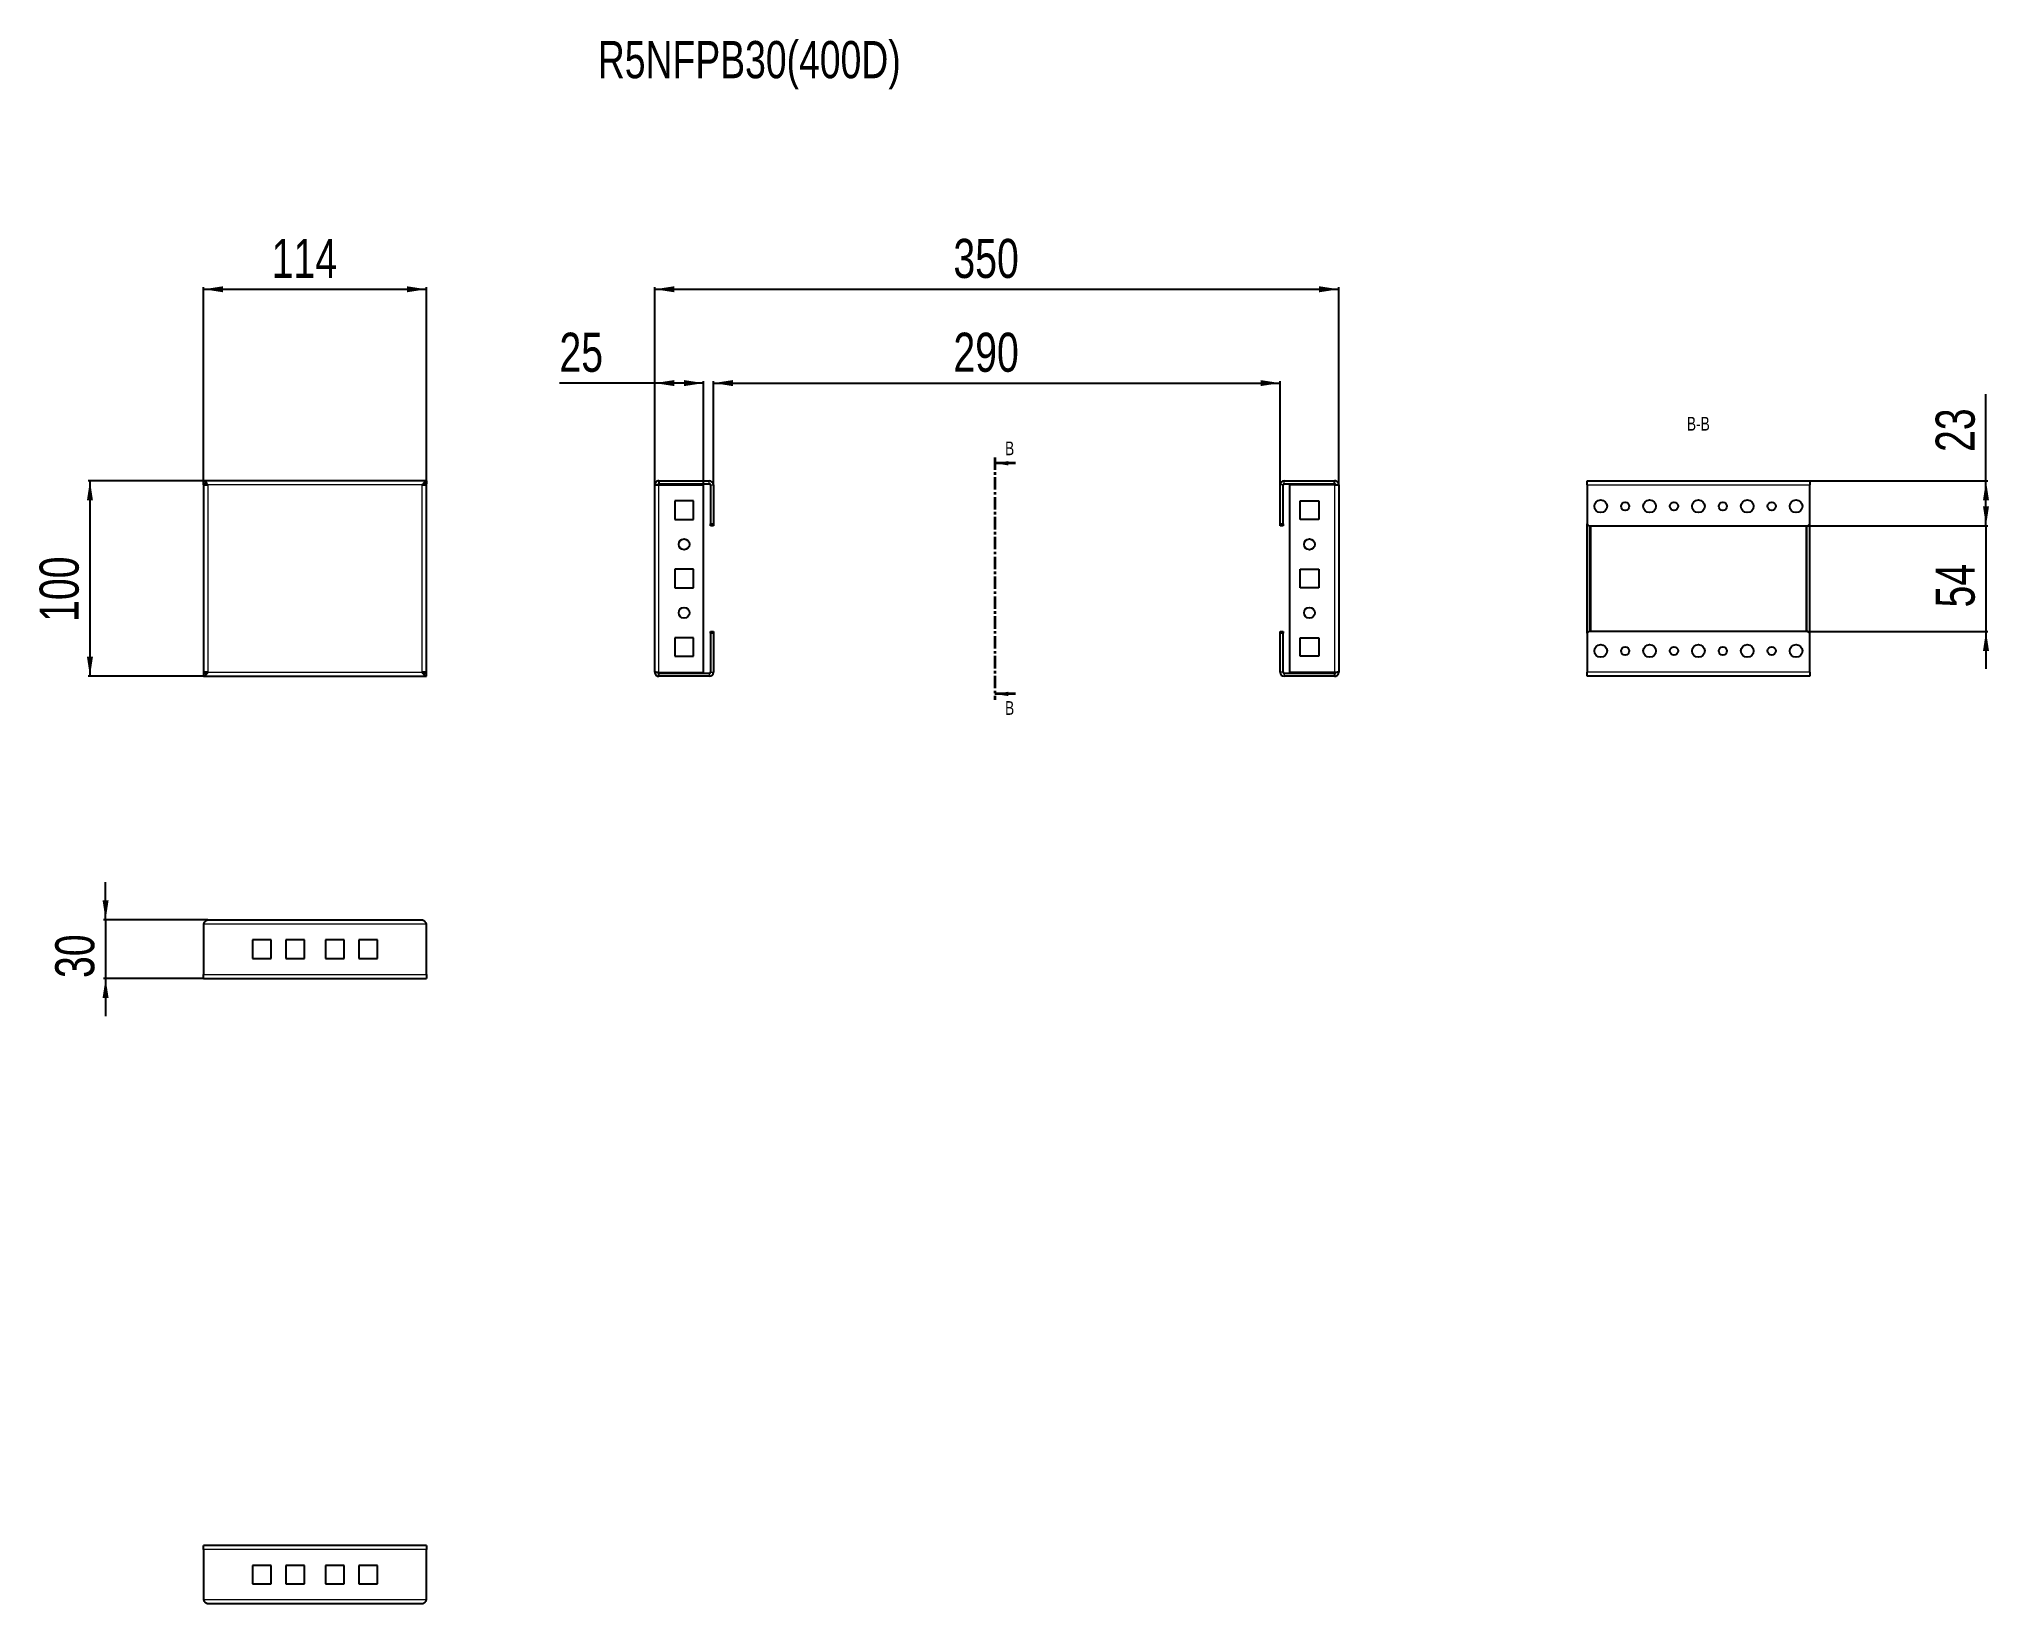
# Model space of a CAD drawing. Header units: millimetres. Extents: x 36 to 1034, y -242 to 559.
import ezdxf

# ---------------------------------------------------------------- set-up
doc = ezdxf.new("R2010")
doc.units = ezdxf.units.MM
doc.linetypes.add('CENTER', pattern=[10.16, 6.35, -1.27, 1.27, -1.27])
doc.layers.add('FORMAT', color=7, linetype='Continuous')
doc.styles.add('SLDTEXTSTYLE0', font='TXT', dxfattribs={"width": 0.75})
doc.dimstyles.new('SLDDIMSTYLE0', dxfattribs={"dimtxt": 20, "dimasz": 10, "dimexe": 0, "dimexo": 0.0625, "dimgap": 5, "dimtad": 2, "dimdec": 1, "dimrnd": 1e-09, "dimzin": 12, "dimdsep": 46, "dimtxsty": 'SLDTEXTSTYLE0', "dimsah": 1, "dimcen": 0.09, "dimadec": 0, "dimazin": 3, "dimtfac": 1, "dimtofl": 0, "dimtmove": 0, "dimatfit": 3, "dimfxl": 0, "dimfrac": 2, "dimtolj": 1, "dimtzin": 12, "dimarcsym": 0})
doc.dimstyles.new('SLDDIMSTYLE1', dxfattribs={"dimtxt": 20, "dimasz": 10, "dimexe": 0, "dimexo": 0.0625, "dimgap": 5, "dimtad": 2, "dimdec": 1, "dimrnd": 1e-09, "dimzin": 12, "dimdsep": 46, "dimtxsty": 'SLDTEXTSTYLE0', "dimsah": 1, "dimcen": 0.09, "dimadec": 0, "dimazin": 3, "dimtfac": 1, "dimtmove": 0, "dimatfit": 0, "dimfxl": 0, "dimfrac": 2, "dimtolj": 1, "dimtzin": 12, "dimarcsym": 0})

# ---------------------------------------------------------------- blocks, each defined once
blk = doc.blocks.new('_D')
at = {"layer": 'FORMAT'}
for p, q in [((120.22, 330.58), (120.22, 431.57)), ((120.22, 430.57), (234.22, 430.57)), ((234.22, 330.58), (234.22, 431.57))]:
    blk.add_line(p, q, dxfattribs=at)
for points in [[(120.22, 430.57), (130.22, 429.03), (130.22, 432.11)], [(234.22, 430.57), (224.22, 432.11), (224.22, 429.03)]]:
    blk.add_solid(points, dxfattribs=at)
at = {"layer": 'FORMAT', "insert": (155.05, 456.35), "char_height": 20, "attachment_point": 1, "style": 'SLDTEXTSTYLE0'}
blk.add_mtext('114', dxfattribs=at)
blk = doc.blocks.new('_D_1')
at = {"layer": 'FORMAT'}
for p, q in [((120.21, 332.57), (61.05, 332.57)), ((62.05, 332.57), (62.05, 232.57)), ((120.21, 232.57), (61.05, 232.57))]:
    blk.add_line(p, q, dxfattribs=at)
for points in [[(62.05, 332.57), (60.51, 322.57), (63.59, 322.57)], [(62.05, 232.57), (63.59, 242.57), (60.51, 242.57)]]:
    blk.add_solid(points, dxfattribs=at)
at = {"layer": 'FORMAT', "insert": (36.27, 260.4), "char_height": 20, "attachment_point": 1, "rotation": 90, "style": 'SLDTEXTSTYLE0'}
blk.add_mtext('100', dxfattribs=at)
blk = doc.blocks.new('_D_2')
at = {"layer": 'FORMAT'}
for p, q in [((351.09, 330.48), (351.09, 431.57)), ((351.09, 430.57), (701.09, 430.57)), ((701.09, 330.48), (701.09, 431.57))]:
    blk.add_line(p, q, dxfattribs=at)
for points in [[(351.09, 430.57), (361.09, 429.03), (361.09, 432.11)], [(701.09, 430.57), (691.09, 432.11), (691.09, 429.03)]]:
    blk.add_solid(points, dxfattribs=at)
at = {"layer": 'FORMAT', "insert": (503.92, 456.35), "char_height": 20, "attachment_point": 1, "style": 'SLDTEXTSTYLE0'}
blk.add_mtext('350', dxfattribs=at)
blk = doc.blocks.new('_D_3')
at = {"layer": 'FORMAT'}
for p, q in [((381.09, 330.48), (381.09, 383.57)), ((381.09, 382.57), (671.09, 382.57)), ((671.09, 330.48), (671.09, 383.57))]:
    blk.add_line(p, q, dxfattribs=at)
for points in [[(381.09, 382.57), (391.09, 381.03), (391.09, 384.11)], [(671.09, 382.57), (661.09, 384.11), (661.09, 381.03)]]:
    blk.add_solid(points, dxfattribs=at)
at = {"layer": 'FORMAT', "insert": (503.92, 408.35), "char_height": 20, "attachment_point": 1, "style": 'SLDTEXTSTYLE0'}
blk.add_mtext('290', dxfattribs=at)
blk = doc.blocks.new('_D_4')
at = {"layer": 'FORMAT'}
for p, q in [((351.09, 382.57), (302.31, 382.57)), ((351.09, 330.48), (351.09, 383.57)), ((376.09, 382.57), (351.09, 382.57)), ((376.09, 330.58), (376.09, 383.57))]:
    blk.add_line(p, q, dxfattribs=at)
for points in [[(351.09, 382.57), (361.09, 381.03), (361.09, 384.11)], [(376.09, 382.57), (366.09, 384.11), (366.09, 381.03)]]:
    blk.add_solid(points, dxfattribs=at)
at = {"layer": 'FORMAT', "insert": (302.31, 408.35), "char_height": 20, "attachment_point": 1, "style": 'SLDTEXTSTYLE0'}
blk.add_mtext('25', dxfattribs=at)
blk = doc.blocks.new('_D_5')
at = {"layer": 'FORMAT'}
for p, q in [((70.05, 108.02), (70.05, 127.25)), ((122.31, 108.02), (69.05, 108.02)), ((70.05, 108.02), (70.05, 78.02)), ((120.21, 78.02), (69.05, 78.02)), ((70.05, 78.02), (70.05, 58.79))]:
    blk.add_line(p, q, dxfattribs=at)
for points in [[(70.05, 108.02), (71.59, 118.02), (68.51, 118.02)], [(70.05, 78.02), (68.51, 68.02), (71.59, 68.02)]]:
    blk.add_solid(points, dxfattribs=at)
at = {"layer": 'FORMAT', "insert": (44.27, 78.24), "char_height": 20, "attachment_point": 1, "rotation": 90, "style": 'SLDTEXTSTYLE0'}
blk.add_mtext('30', dxfattribs=at)
blk = doc.blocks.new('_D_6')
at = {"layer": 'FORMAT'}
for p, q in [((1032.34, 309.57), (1032.34, 328.8)), ((941.18, 309.57), (1033.34, 309.57)), ((1032.34, 309.57), (1032.34, 255.57)), ((941.18, 255.57), (1033.34, 255.57)), ((1032.34, 255.57), (1032.34, 236.34))]:
    blk.add_line(p, q, dxfattribs=at)
for points in [[(1032.34, 309.57), (1033.88, 319.57), (1030.8, 319.57)], [(1032.34, 255.57), (1030.8, 245.57), (1033.88, 245.57)]]:
    blk.add_solid(points, dxfattribs=at)
at = {"layer": 'FORMAT', "insert": (1006.56, 267.79), "char_height": 20, "attachment_point": 1, "rotation": 90, "style": 'SLDTEXTSTYLE0'}
blk.add_mtext('54', dxfattribs=at)
blk = doc.blocks.new('_D_7')
at = {"layer": 'FORMAT'}
for p, q in [((1032.34, 332.57), (1032.34, 376.89)), ((942.18, 332.57), (1033.34, 332.57)), ((1032.34, 309.57), (1032.34, 332.57)), ((941.18, 309.57), (1033.34, 309.57))]:
    blk.add_line(p, q, dxfattribs=at)
for points in [[(1032.34, 332.57), (1030.8, 322.57), (1033.88, 322.57)], [(1032.34, 309.57), (1033.88, 319.57), (1030.8, 319.57)]]:
    blk.add_solid(points, dxfattribs=at)
at = {"layer": 'FORMAT', "insert": (1006.56, 347.33), "char_height": 20, "attachment_point": 1, "rotation": 90, "style": 'SLDTEXTSTYLE0'}
blk.add_mtext('23', dxfattribs=at)

msp = doc.modelspace()

# ---------------------------------------------------------------- linework, layer by layer
at = {"color": 7, "linetype": 'CENTER', "lineweight": 35}
msp.add_line((525.05, 344.57), (525.05, 220.56), dxfattribs=at)
at = {"color": 7, "linetype": 'Continuous', "lineweight": 35}
for p, q in [((535.69, 341.57), (525.05, 341.57)), ((535.69, 223.56), (525.05, 223.56))]:
    msp.add_line(p, q, dxfattribs=at)
at = {"color": 7, "linetype": 'Continuous', "lineweight": 25}
for p, q in [((234.22, 332.57), (120.22, 332.57)), ((120.22, 331.07), (120.22, 332.57)), ((120.22, 331.07), (120.22, 330.57)), ((120.22, 330.57), (120.22, 234.57)), ((120.22, 330.57), (121.72, 330.57)), ((234.22, 330.57), (232.72, 330.57)), ((234.22, 332.57), (234.22, 331.07)), ((234.22, 330.57), (234.22, 331.07)), ((234.22, 234.57), (234.22, 330.57)), ((351.09, 234.67), (351.09, 330.47)), ((353.19, 332.57), (353.19, 331.07)), ((353.19, 332.57), (378.99, 332.57)), ((353.19, 331.07), (378.99, 331.07)), ((353.19, 330.57), (376.09, 330.57)), ((376.09, 234.57), (376.09, 330.57)), ((379.59, 330.47), (379.59, 310.57)), ((381.09, 330.47), (381.09, 310.57)), ((671.09, 310.57), (671.09, 330.47)), ((672.59, 310.57), (672.59, 330.47)), ((673.19, 332.57), (698.99, 332.57)), ((673.19, 331.07), (698.99, 331.07)), ((676.09, 234.57), (676.09, 330.57)), ((698.99, 330.57), (676.09, 330.57)), ((698.99, 331.07), (698.99, 332.57)), ((701.09, 330.47), (701.09, 234.67)), ((828.17, 332.57), (942.17, 332.57)), ((828.17, 330.47), (828.17, 332.57)), ((828.17, 330.47), (828.17, 310.57)), ((942.17, 332.57), (942.17, 330.47)), ((942.17, 310.57), (942.17, 330.47)), ((361.34, 322.32), (361.34, 312.82)), ((370.84, 322.32), (361.34, 322.32)), ((370.84, 312.82), (370.84, 322.32)), ((681.34, 322.32), (690.84, 322.32)), ((681.34, 312.82), (681.34, 322.32)), ((690.84, 322.32), (690.84, 312.82)), ((361.34, 312.82), (370.84, 312.82)), ((379.59, 310.57), (381.09, 310.57)), ((379.59, 309.57), (379.59, 310.57)), ((381.09, 309.57), (379.59, 309.57)), ((381.09, 310.57), (381.09, 309.57)), ((671.09, 310.57), (672.59, 310.57)), ((671.09, 309.57), (671.09, 310.57)), ((672.59, 309.57), (671.09, 309.57)), ((672.59, 310.57), (672.59, 309.57)), ((690.84, 312.82), (681.34, 312.82)), ((828.17, 310.57), (829.17, 309.57)), ((828.17, 254.57), (828.17, 310.57)), ((829.17, 309.57), (941.17, 309.57)), ((829.67, 255.57), (829.67, 309.57)), ((940.67, 255.57), (940.67, 309.57)), ((941.17, 309.57), (942.17, 310.57)), ((942.17, 254.57), (942.17, 310.57)), ((361.34, 287.32), (361.34, 277.82)), ((370.84, 287.32), (361.34, 287.32)), ((370.84, 277.82), (370.84, 287.32)), ((681.34, 287.32), (690.84, 287.32)), ((681.34, 277.82), (681.34, 287.32)), ((690.84, 287.32), (690.84, 277.82)), ((361.34, 277.82), (370.84, 277.82)), ((690.84, 277.82), (681.34, 277.82)), ((370.84, 252.32), (361.34, 252.32)), ((361.34, 252.32), (361.34, 242.82)), ((370.84, 242.82), (370.84, 252.32)), ((379.59, 254.57), (379.59, 255.57)), ((379.59, 255.57), (381.09, 255.57)), ((379.59, 254.57), (379.59, 234.67)), ((381.09, 254.57), (379.59, 254.57)), ((381.09, 255.57), (381.09, 254.57)), ((381.09, 254.57), (381.09, 234.67)), ((671.09, 255.57), (672.59, 255.57)), ((671.09, 254.57), (671.09, 255.57)), ((671.09, 234.67), (671.09, 254.57)), ((672.59, 254.57), (671.09, 254.57)), ((672.59, 255.57), (672.59, 254.57)), ((672.59, 234.67), (672.59, 254.57)), ((681.34, 252.32), (690.84, 252.32)), ((681.34, 242.82), (681.34, 252.32)), ((690.84, 252.32), (690.84, 242.82)), ((829.17, 255.57), (828.17, 254.57)), ((828.17, 254.57), (828.17, 234.67)), ((941.17, 255.57), (829.17, 255.57)), ((942.17, 254.57), (941.17, 255.57)), ((942.17, 234.67), (942.17, 254.57)), ((361.34, 242.82), (370.84, 242.82)), ((690.84, 242.82), (681.34, 242.82)), ((121.72, 234.57), (120.22, 234.57)), ((120.22, 234.57), (120.22, 234.07)), ((120.22, 234.07), (120.22, 232.57)), ((120.22, 232.57), (234.22, 232.57)), ((232.72, 234.57), (234.22, 234.57)), ((234.22, 234.07), (234.22, 234.57)), ((234.22, 232.57), (234.22, 234.07)), ((353.19, 234.57), (376.09, 234.57)), ((353.19, 232.57), (353.19, 234.07)), ((378.99, 234.07), (353.19, 234.07)), ((378.99, 232.57), (353.19, 232.57)), ((698.99, 234.07), (673.19, 234.07)), ((698.99, 232.57), (673.19, 232.57)), ((698.99, 234.57), (676.09, 234.57)), ((698.99, 234.07), (698.99, 232.57)), ((828.17, 232.57), (828.17, 234.67)), ((942.17, 232.57), (828.17, 232.57)), ((942.17, 234.67), (942.17, 232.57)), ((120.22, 105.92), (120.22, 80.12)), ((122.32, 108.02), (232.12, 108.02)), ((234.22, 80.12), (234.22, 105.92)), ((145.22, 97.77), (145.22, 88.27)), ((154.72, 97.77), (145.22, 97.77)), ((154.72, 88.27), (154.72, 97.77)), ((162.37, 97.77), (162.37, 88.27)), ((171.87, 97.77), (162.37, 97.77)), ((171.87, 88.27), (171.87, 97.77)), ((182.57, 97.77), (182.57, 88.27)), ((192.07, 97.77), (182.57, 97.77)), ((192.07, 88.27), (192.07, 97.77)), ((199.72, 97.77), (199.72, 88.27)), ((209.22, 97.77), (199.72, 97.77)), ((209.22, 88.27), (209.22, 97.77)), ((120.22, 78.02), (120.22, 80.12)), ((145.22, 88.27), (154.72, 88.27)), ((162.37, 88.27), (171.87, 88.27)), ((182.57, 88.27), (192.07, 88.27)), ((199.72, 88.27), (209.22, 88.27)), ((234.22, 80.12), (234.22, 78.02)), ((120.22, 78.02), (234.22, 78.02)), ((234.22, -211.98), (120.22, -211.98)), ((120.22, -214.08), (120.22, -211.98)), ((120.22, -214.08), (120.22, -239.88)), ((234.22, -211.98), (234.22, -214.08)), ((234.22, -239.88), (234.22, -214.08)), ((154.72, -222.23), (145.22, -222.23)), ((145.22, -222.23), (145.22, -231.73)), ((154.72, -231.73), (154.72, -222.23)), ((171.87, -222.23), (162.37, -222.23)), ((162.37, -222.23), (162.37, -231.73)), ((171.87, -231.73), (171.87, -222.23)), ((192.07, -222.23), (182.57, -222.23)), ((182.57, -222.23), (182.57, -231.73)), ((192.07, -231.73), (192.07, -222.23)), ((209.22, -222.23), (199.72, -222.23)), ((199.72, -222.23), (199.72, -231.73)), ((209.22, -231.73), (209.22, -222.23)), ((145.22, -231.73), (154.72, -231.73)), ((162.37, -231.73), (171.87, -231.73)), ((182.57, -231.73), (192.07, -231.73)), ((199.72, -231.73), (209.22, -231.73)), ((232.12, -241.98), (122.32, -241.98))]:
    msp.add_line(p, q, dxfattribs=at)
at = {"color": 8, "linetype": 'Continuous', "lineweight": 18}
for p, q in [((232.12, 330.47), (122.32, 330.47)), ((122.32, 330.47), (122.32, 234.67)), ((232.12, 234.67), (232.12, 330.47)), ((353.19, 234.57), (353.19, 330.57)), ((378.99, 331.07), (378.99, 332.57)), ((379.59, 330.47), (381.09, 330.47)), ((672.59, 330.47), (671.09, 330.47)), ((673.19, 331.07), (673.19, 332.57)), ((698.99, 330.57), (698.99, 234.57)), ((828.17, 330.47), (942.17, 330.47)), ((830.27, 255.57), (830.27, 309.57)), ((940.07, 309.57), (940.07, 255.57)), ((122.32, 234.67), (232.12, 234.67)), ((378.99, 234.07), (378.99, 232.57)), ((379.59, 234.67), (381.09, 234.67)), ((672.59, 234.67), (671.09, 234.67)), ((673.19, 234.07), (673.19, 232.57)), ((942.17, 234.67), (828.17, 234.67)), ((120.22, 105.92), (234.22, 105.92)), ((120.22, 80.12), (234.22, 80.12)), ((234.22, -214.08), (120.22, -214.08)), ((234.22, -239.88), (120.22, -239.88))]:
    msp.add_line(p, q, dxfattribs=at)
at = {"color": 7, "linetype": 'Continuous', "lineweight": 25}
for centre, radius in [((835.17, 319.57), 3.25), ((847.67, 319.57), 2.1), ((860.17, 319.57), 3.25), ((872.67, 319.57), 2.1), ((885.17, 319.57), 3.25), ((897.67, 319.57), 2.1), ((910.17, 319.57), 3.25), ((922.67, 319.57), 2.1), ((935.17, 319.57), 3.25), ((366.09, 300.07), 2.75), ((686.09, 300.07), 2.75), ((366.09, 265.07), 2.75), ((686.09, 265.07), 2.75), ((835.17, 245.57), 3.25), ((847.67, 245.57), 2.1), ((860.17, 245.57), 3.25), ((872.67, 245.57), 2.1), ((885.17, 245.57), 3.25), ((897.67, 245.57), 2.1), ((910.17, 245.57), 3.25), ((922.67, 245.57), 2.1), ((935.17, 245.57), 3.25)]:
    msp.add_circle(centre, radius, dxfattribs=at)
for centre, radius, start, end in [((378.99, 330.47), 2.1, 0, 90), ((378.99, 330.47), 0.6, 0, 90), ((673.19, 330.47), 2.1, 90, 180), ((673.19, 330.47), 0.6, 90, 180), ((378.99, 234.67), 2.1, 270, 0), ((378.99, 234.67), 0.6, 270, 0), ((673.19, 234.67), 2.1, 180, 270), ((673.19, 234.67), 0.6, 180, 270)]:
    msp.add_arc(centre, radius, start, end, dxfattribs=at)
for points, knots in [([(122.32, 330.47), (122.14, 330.75), (121.78, 331.31), (121.25, 332.01), (120.73, 332.48), (120.38, 332.54), (120.22, 332.57)], [0, 0, 0, 0, 0.254753, 0.509645, 0.764538, 1, 1, 1, 1]), ([(122.32, 330.47), (122.14, 330.55), (121.77, 330.71), (121.08, 330.98), (120.56, 331.03), (120.22, 331.07)], [0, 0, 0, 0, 0.259878, 0.519739, 1, 1, 1, 1]), ([(701.09, 330.47), (701.06, 330.75), (700.99, 331.31), (700.49, 332.01), (699.79, 332.48), (699.25, 332.54), (698.99, 332.57)], [0, 0, 0, 0, 0.254753, 0.509645, 0.764538, 1, 1, 1, 1]), ([(699.59, 330.47), (699.58, 330.55), (699.56, 330.71), (699.37, 330.98), (699.14, 331.03), (698.99, 331.07)], [0, 0, 0, 0, 0.259878, 0.519739, 1, 1, 1, 1]), ([(232.12, 108.02), (232.3, 107.99), (232.65, 107.92), (233.19, 107.42), (233.71, 106.72), (234.06, 106.18), (234.22, 105.92)], [0, 0, 0, 0, 0.254753, 0.509645, 0.764538, 1, 1, 1, 1]), ([(122.32, -241.98), (122.14, -241.95), (121.78, -241.88), (121.25, -241.38), (120.73, -240.68), (120.38, -240.14), (120.22, -239.88)], [0, 0, 0, 0, 0.254753, 0.509645, 0.764538, 1, 1, 1, 1])]:
    msp.add_open_spline(points, degree=3, knots=knots, dxfattribs=at)
for points in [[(120.22, 330.57), (120.25, 330.56), (120.31, 330.54), (120.8, 330.52), (121.49, 330.49), (122.04, 330.47), (122.32, 330.47)], [(234.22, 332.57), (234.04, 332.53), (233.69, 332.47), (233.17, 331.99), (232.64, 331.29), (232.29, 330.74), (232.12, 330.47)], [(234.22, 331.07), (233.87, 331.03), (233.17, 330.95), (232.47, 330.63), (232.12, 330.47)], [(232.12, 330.47), (232.39, 330.47), (232.95, 330.49), (233.64, 330.52), (234.13, 330.54), (234.19, 330.56), (234.22, 330.57)], [(353.19, 332.57), (352.92, 332.53), (352.37, 332.47), (351.67, 331.99), (351.19, 331.29), (351.12, 330.74), (351.09, 330.47)], [(351.09, 330.47), (351.12, 330.47), (351.19, 330.49), (351.67, 330.52), (352.37, 330.54), (352.92, 330.56), (353.19, 330.57)], [(353.19, 331.07), (353.03, 331.03), (352.7, 330.95), (352.63, 330.63), (352.59, 330.47)], [(698.99, 330.57), (699.27, 330.56), (699.82, 330.54), (700.51, 330.52), (701, 330.49), (701.06, 330.47), (701.09, 330.47)], [(120.22, 234.07), (120.57, 234.1), (121.27, 234.18), (121.97, 234.5), (122.32, 234.67)], [(120.22, 232.57), (120.39, 232.6), (120.74, 232.66), (121.27, 233.15), (121.79, 233.84), (122.14, 234.39), (122.32, 234.67)], [(122.32, 234.67), (122.04, 234.66), (121.49, 234.64), (120.8, 234.62), (120.31, 234.59), (120.25, 234.57), (120.22, 234.57)], [(232.12, 234.67), (232.29, 234.39), (232.64, 233.84), (233.17, 233.15), (233.69, 232.66), (234.04, 232.6), (234.22, 232.57)], [(232.12, 234.67), (232.47, 234.5), (233.17, 234.18), (233.87, 234.1), (234.22, 234.07)], [(234.22, 234.57), (234.19, 234.57), (234.13, 234.59), (233.64, 234.62), (232.95, 234.64), (232.39, 234.66), (232.12, 234.67)], [(353.19, 234.57), (352.92, 234.57), (352.37, 234.59), (351.67, 234.62), (351.19, 234.64), (351.12, 234.66), (351.09, 234.67)], [(351.09, 234.67), (351.12, 234.39), (351.19, 233.84), (351.67, 233.15), (352.37, 232.66), (352.92, 232.6), (353.19, 232.57)], [(352.59, 234.67), (352.63, 234.5), (352.7, 234.18), (353.03, 234.1), (353.19, 234.07)], [(701.09, 234.67), (701.06, 234.66), (701, 234.64), (700.51, 234.62), (699.82, 234.59), (699.27, 234.57), (698.99, 234.57)], [(698.99, 234.07), (699.15, 234.1), (699.48, 234.18), (699.55, 234.5), (699.59, 234.67)], [(698.99, 232.57), (699.27, 232.6), (699.82, 232.66), (700.51, 233.15), (701, 233.84), (701.06, 234.39), (701.09, 234.67)], [(120.22, 105.92), (120.39, 106.19), (120.74, 106.75), (121.27, 107.44), (121.79, 107.92), (122.14, 107.99), (122.32, 108.02)], [(234.22, -239.88), (234.04, -240.16), (233.69, -240.71), (233.17, -241.4), (232.64, -241.89), (232.29, -241.95), (232.12, -241.98)]]:
    msp.add_open_spline(points, degree=3, dxfattribs=at)
at = {"color": 7, "linetype": 'Continuous', "lineweight": 35}
for points in [[(525.05, 341.57), (532.05, 340.45), (532.05, 342.69)], [(525.05, 223.56), (532.05, 222.44), (532.05, 224.68)]]:
    msp.add_solid(points, dxfattribs=at)

# ---------------------------------------------------------------- texts
at = {"color": 7, "linetype": 'Continuous', "char_height": 7, "attachment_point": 1, "style": 'SLDTEXTSTYLE0'}
for insert in [(530.35, 352.67), (530.35, 219.86)]:
    msp.add_mtext('B', dxfattribs=dict(at, insert=insert))
at = {"layer": 'FORMAT', "style": 'SLDTEXTSTYLE0'}
for s, insert, char_height, attachment_point in [('R5NFPB30(400D)', (321.94, 557.57), 19.05, 1), ('B-B', (885.13, 365.26), 7, 2)]:
    msp.add_mtext(s, dxfattribs=dict(at, insert=insert, char_height=char_height, attachment_point=attachment_point))

# ---------------------------------------------------------------- dimensions: what is measured, and where the dimension line sits
at = {"layer": 'FORMAT'}
for base, p1, p2, picture, middle in [((234.22, 430.57), (120.22, 330.57), (234.22, 330.57), '_D', (177.22, 430.57)), ((701.09, 430.57), (351.09, 330.47), (701.09, 330.47), '_D_2', (526.09, 430.57)), ((351.09, 382.57), (376.09, 330.57), (351.09, 330.47), '_D_4', (317.09, 382.57)), ((671.09, 382.57), (381.09, 330.47), (671.09, 330.47), '_D_3', (526.09, 382.57))]:
    dim = msp.add_linear_dim(base=base, p1=p1, p2=p2, dimstyle='SLDDIMSTYLE0', dxfattribs=at)
    dim.commit()
    dim.dimension.update_dxf_attribs({"geometry": picture, "text_midpoint": middle, "dimtype": 160})
for base, p1, p2, dimstyle, picture, middle in [((1032.34, 332.57), (941.17, 309.57), (942.17, 332.57), 'SLDDIMSTYLE0', '_D_7', (1032.34, 362.11)), ((62.05, 232.57), (120.22, 332.57), (120.22, 232.57), 'SLDDIMSTYLE0', '_D_1', (62.05, 282.57)), ((1032.34, 255.57), (941.17, 309.57), (941.17, 255.57), 'SLDDIMSTYLE1', '_D_6', (1032.34, 282.57)), ((70.05, 78.02), (122.32, 108.02), (120.22, 78.02), 'SLDDIMSTYLE1', '_D_5', (70.05, 93.02))]:
    dim = msp.add_linear_dim(base=base, p1=p1, p2=p2, angle=90, dimstyle=dimstyle, dxfattribs=at)
    dim.commit()
    dim.dimension.update_dxf_attribs({"geometry": picture, "text_midpoint": middle, "dimtype": 160})

doc.saveas('drawing.dxf')
